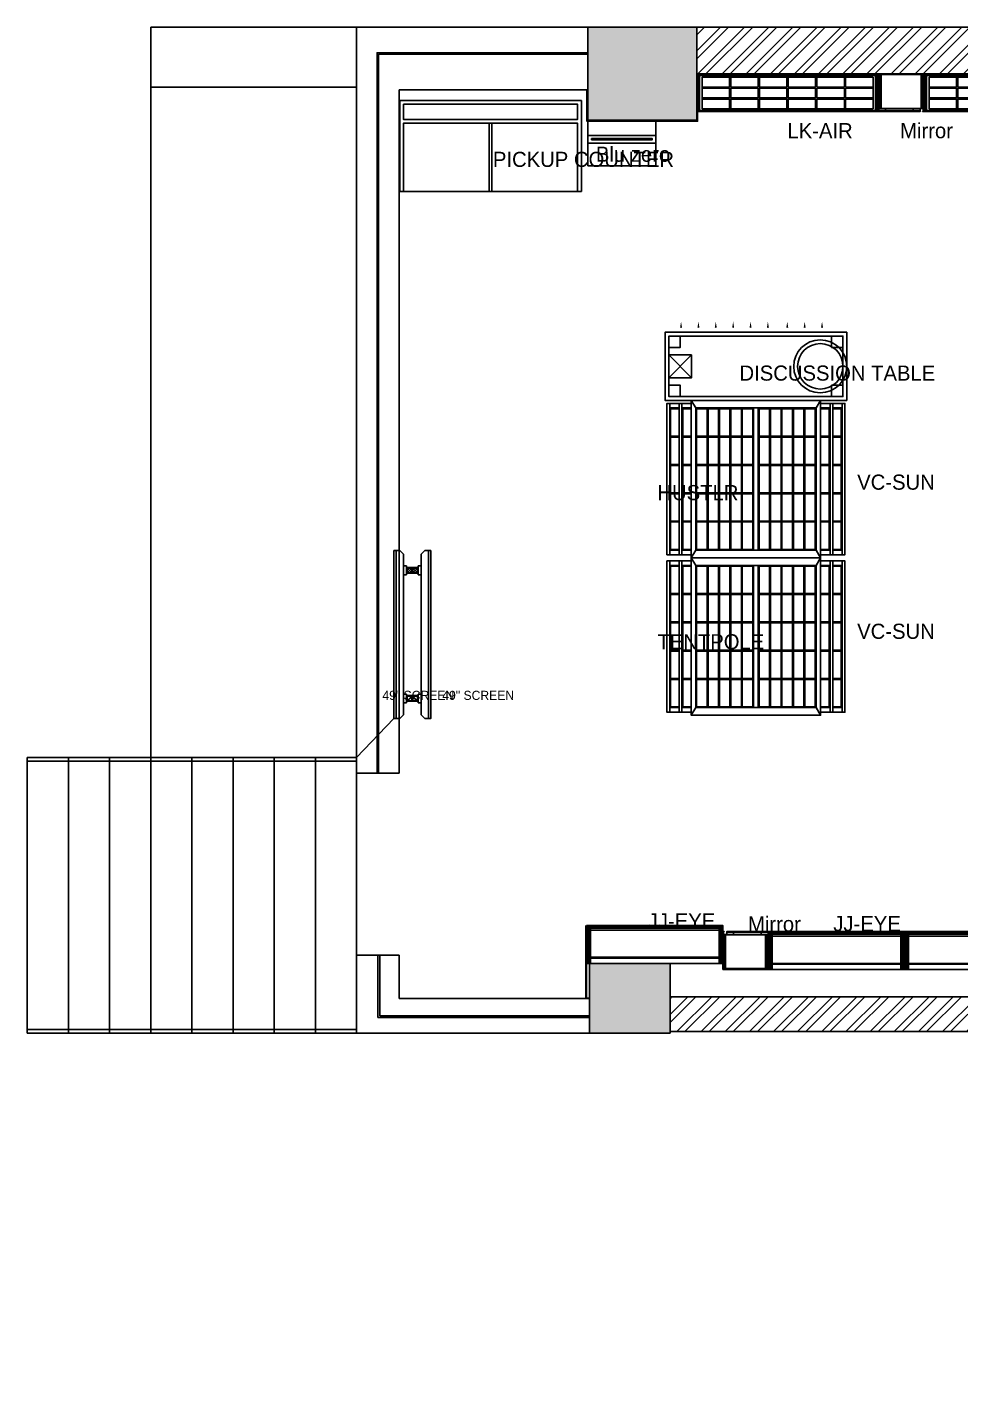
# Model space of a CAD drawing. Header units: millimetres. Extents: x 4444 to 22055, y -867352 to -858363.
# Drawn here: x 4444 to 10610, y -867352 to -858363 of the extents above; entities that cross this region are included whole.
import ezdxf

# ---------------------------------------------------------------- set-up
doc = ezdxf.new("R2010")
doc.units = ezdxf.units.MM
for name, pattern in [('a_p6_plan_L18$0$HIDDEN', [0]), ('ACAD_ISO03W100', [0]), ('AUSGEZOGEN', [0]), ('D10_DASHED', [0]), ('HIDDEN2', [0])]:
    doc.linetypes.add(name, pattern=pattern)
for name, color, linetype in [('A-WALL-MASY', 1, 'Continuous'), ('Column', 243, 'Continuous'), ('Column hatch', 8, 'Continuous'), ('dimensions', 149, 'Continuous'), ('Floor-Unit', 1, 'Continuous'), ('GLASS FACADE', 4, 'Continuous'), ('LENS_FURNITURE', 13, 'Continuous'), ('LENS_HATCH', 251, 'Continuous'), ('LENS_PARTITION', 21, 'Continuous'), ('LENS_TEXT', 31, 'HIDDEN2'), ('LN-DIMENSION', 252, 'Continuous'), ('LN-ELEVATION-1', 81, 'Continuous'), ('LN-ELEVATION-2', 103, 'Continuous'), ('LN-ELEVATION-3', 125, 'a_p6_plan_L18$0$HIDDEN'), ('LN-ELEVATION-4', 145, 'Continuous'), ('LN-ELEVATION-5', 167, 'Continuous'), ('LN-HATCH', 251, 'Continuous'), ('Mirror', 4, 'Continuous'), ('Steps', 4, 'Continuous'), ('text', 7, 'AUSGEZOGEN'), ('TV', 3, 'Continuous'), ('wall hatch', 22, 'Continuous')]:
    doc.layers.add(name, color=color, linetype=linetype)
pattern_1 = [(45, (7858054.0837, 3504049.203), (-4.4901280605, 4.4901280605), [])]
pattern_2 = [(45, (4208834.247, 1706614.74), (-4.4901280605, 4.4901280605), [])]
pattern_3 = [(45, (4209134.247, 1706614.74), (-4.4901280605, 4.4901280605), [])]

# ---------------------------------------------------------------- blocks, each defined once
blk = doc.blocks.new('awefqwf')
at = {"layer": 'Column hatch'}
h = blk.add_hatch(color=256, dxfattribs=at)
h.dxf.hatch_style = 1
h.paths.add_polyline_path([(-4403, -8989), (-3393, -8989), (-3393, -8439), (-4403, -8439)])
h.paths.add_polyline_path([(-377, -4885), (0, -4885), (0, -4436), (-377, -4436)])
h.paths.add_polyline_path([(-684, -443), (0, -443), (0, 0), (-684, 0)])
h.paths.add_polyline_path([(-4254, -582), (-3474, -582), (-3474, 0), (-4254, 0)])
h.paths.add_polyline_path([(-9029, -617), (-8338, -617), (-8338, 0), (-9029, 0)])
h.paths.add_polyline_path([(-13667, -615), (-12948, -615), (-12948, 0), (-13667, 0)])
h.paths.add_polyline_path([(-13655, -6646), (-13124, -6646), (-13124, -6185), (-13655, -6185)])
at = {"layer": 'wall hatch'}
h = blk.add_hatch(dxfattribs=at)
h.set_pattern_fill('ANSI32', color=256, scale=300, angle=-0.13)
h.set_pattern_definition([(44.87, (-16178221.86, 1096019.62), (-79.36881616, 79.7298001), []), (44.87, (-16178168.82, 1096019.5), (-79.36881616, 79.7298001), [])])
h.paths.add_polyline_path([(-13124, -6636), (-8523, -6636), (-8523, -6455), (-6255, -6455), (-6255, -7141), (-5150, -7141), (-5150, -8989), (-4403, -8989), (-4403, -8776), (-4920, -8776), (-4920, -7019), (-4275, -7019), (-4275, -6225), (-4375, -6225), (-4375, -6911), (-6025, -6911), (-6025, -6225), (-8753, -6225), (-8753, -6406), (-13124, -6406)])
h.paths.add_polyline_path([(-3615, -8439), (-3393, -8439), (-3393, -6225), (-3615, -6225)])
h.paths.add_polyline_path([(-3393, -8989), (0, -8989), (0, -4885), (-230, -4885), (-230, -8759), (-3393, -8759)])
h.paths.add_polyline_path([(-177, -4436), (0, -4436), (0, -443), (-177, -443)])
h.paths.add_polyline_path([(-8338, -286), (-4254, -286), (-4254, 0), (-8338, 0)])
h.paths.add_polyline_path([(-12948, -307), (-9029, -307), (-9029, 0), (-12948, 0)])
h.paths.add_polyline_path([(-3474, -230), (-684, -230), (-684, 0), (-3474, 0)])
at = {"layer": 'A-WALL-MASY'}
for p, q in [((-15194, 0), (-9029, 0)), ((-8338, 0), (-4254, 0)), ((-3474, 0), (-684, 0)), ((-15194, -4929), (-15194, 0)), ((-3474, -230), (-684, -230)), ((-12948, -307), (-9029, -307)), ((-8338, -286), (-4254, -286)), ((-14914, -4929), (-14914, -414)), ((-14914, -414), (-13667, -414)), ((-177, -443), (-177, -4436)), ((0, -443), (0, -4436)), ((-15194, -4929), (-14914, -4929)), ((-230, -8759), (-230, -4885)), ((0, -8989), (0, -4885)), ((-15194, -6130), (-15194, -6646)), ((-14914, -6130), (-15194, -6130)), ((-14914, -6130), (-14914, -6416)), ((-8753, -6406), (-8753, -6225)), ((-8753, -6225), (-6025, -6225)), ((-6025, -6225), (-6025, -6911)), ((-4375, -6911), (-4375, -6225)), ((-4375, -6225), (-4275, -6225)), ((-4275, -6225), (-4275, -7019)), ((-3615, -8439), (-3615, -6225)), ((-3615, -6225), (-3393, -6225)), ((-3393, -6225), (-3393, -8439)), ((-14914, -6416), (-13655, -6416)), ((-13124, -6406), (-8753, -6406)), ((-8523, -6636), (-8523, -6455)), ((-8523, -6455), (-6255, -6455)), ((-6255, -6455), (-6255, -7141)), ((-15194, -6646), (-13655, -6646)), ((-13124, -6636), (-8523, -6636)), ((-6025, -6911), (-4375, -6911)), ((-4275, -7019), (-4920, -7019)), ((-4920, -7019), (-4920, -8776)), ((-6255, -7141), (-5150, -7141)), ((-5150, -7141), (-5150, -8989)), ((-4920, -8776), (-4403, -8776)), ((-3393, -8759), (-230, -8759)), ((-5150, -8989), (-4403, -8989)), ((-3393, -8989), (0, -8989))]:
    blk.add_line(p, q, dxfattribs=at)
at = {"layer": 'Column'}
for p, q in [((-3474, -582), (-3474, -230)), ((-4254, -286), (-4254, -582)), ((-4254, -582), (-3474, -582))]:
    blk.add_line(p, q, dxfattribs=at)
for points in [[(-8338, 0), (-9029, 0), (-9029, -617), (-8338, -617)], [(-3474, -582), (-4254, -582), (-4254, 0), (-3474, 0)], [(-684, 0), (0, 0), (0, -443), (-684, -443)], [(-12948, -615), (-13667, -615), (-13667, 0), (-12948, 0)], [(-377, -4436), (0, -4436), (0, -4885), (-377, -4885)], [(-13124, -6185), (-13655, -6185), (-13655, -6646), (-13124, -6646)], [(-4403, -8439), (-3393, -8439), (-3393, -8989), (-4403, -8989)]]:
    blk.add_lwpolyline(points, close=True, dxfattribs=at)
at = {"layer": 'GLASS FACADE', "lineweight": -3, "ltscale": 50}
for p, q in [((-15059, -4929), (-15059, -168.7)), ((-15059, -168.7), (-13667, -168.7)), ((-15049, -4929), (-15049, -178.7)), ((-15049, -178.7), (-13667, -178.7)), ((-15054, -6130), (-15054, -6543)), ((-15042, -6130), (-15042, -6531)), ((-15054, -6543), (-13655, -6543)), ((-15042, -6531), (-13655, -6531))]:
    blk.add_line(p, q, dxfattribs=at)
at = {"layer": 'Steps', "lineweight": -3, "ltscale": 50}
for p, q in [((-15194, 0), (-16554, 0)), ((-16554, -395), (-16554, 0)), ((-15194, -395), (-16554, -395)), ((-16554, -4824), (-16554, -395)), ((-15194, -4824), (-17370, -4824)), ((-17370, -6646), (-17370, -4824)), ((-15194, -4849), (-17370, -4849)), ((-17098, -6646), (-17098, -4824)), ((-16826, -6646), (-16826, -4824)), ((-16554, -6646), (-16554, -4824)), ((-16282, -6646), (-16282, -4824)), ((-16010, -6646), (-16010, -4824)), ((-15738, -6646), (-15738, -4824)), ((-15466, -6646), (-15466, -4824)), ((-15194, -6646), (-15194, -4824)), ((-15194, -6621), (-17370, -6621)), ((-15194, -6646), (-17370, -6646))]:
    blk.add_line(p, q, dxfattribs=at)
at = {"layer": 'text', "insert": (-4378.9, -7646.8), "char_height": 87.973, "width": 499.156, "attachment_point": 1}
blk.add_mtext('EXISTING TOILET', dxfattribs=at)
blk = doc.blocks.new('D-Table-1200')
at = {"layer": 'LN-ELEVATION-1', "linetype": 'ByBlock', "lineweight": -2}
for p, q in [((-1094.5, -480.3), (-1094.5, -479)), ((-979.8, -480.3), (-979.8, -479)), ((-865.1, -480.3), (-865.1, -479)), ((-750.4, -480.3), (-750.4, -479)), ((-635.6, -480.3), (-635.6, -479)), ((-520.9, -480.3), (-520.9, -479)), ((-392.9, -480.3), (-392.9, -479)), ((-278.1, -480.3), (-278.1, -479)), ((-163.4, -480.3), (-163.4, -479))]:
    blk.add_line(p, q, dxfattribs=at)
for points in [[(0, 0), (-1200, 0), (-1200, -450), (0, -450)], [(-25, -25), (-1175, -25), (-1175, -425), (-25, -425)]]:
    blk.add_lwpolyline(points, close=True, dxfattribs=at)
for radius in [175, 150]:
    blk.add_circle((-175, -225), radius, dxfattribs=at)
for points in [[(-1087.9, -480.3), (-1101.2, -480.3), (-1094.5, -520.3)], [(-973.1, -480.3), (-986.5, -480.3), (-979.8, -520.3)], [(-858.4, -480.3), (-871.8, -480.3), (-865.1, -520.3)], [(-743.7, -480.3), (-757, -480.3), (-750.4, -520.3)], [(-629, -480.3), (-642.3, -480.3), (-635.6, -520.3)], [(-514.2, -480.3), (-527.6, -480.3), (-520.9, -520.3)], [(-386.2, -480.3), (-399.5, -480.3), (-392.9, -520.3)], [(-271.5, -480.3), (-284.8, -480.3), (-278.1, -520.3)], [(-156.7, -480.3), (-170.1, -480.3), (-163.4, -520.3)]]:
    blk.add_solid(points, dxfattribs=at)
at = {"layer": 'LN-ELEVATION-5', "linetype": 'ByBlock', "lineweight": -2}
for p, q in [((-1025, -300), (-1175, -150)), ((-1175, -300), (-1025, -150))]:
    blk.add_line(p, q, dxfattribs=at)
for points in [[(-1100, -25), (-1175, -25), (-1175, -100), (-1100, -100)], [(-100, -25), (-25, -25), (-25, -100), (-100, -100)], [(-1025, -300), (-1175, -300), (-1175, -150), (-1025, -150)], [(-1100, -425), (-1175, -425), (-1175, -350), (-1100, -350)], [(-100, -425), (-25, -425), (-25, -350), (-100, -350)]]:
    blk.add_lwpolyline(points, close=True, dxfattribs=at)
blk = doc.blocks.new('blu zero rack details')
at = {"layer": 'LENS_FURNITURE', "color": 1, "ltscale": 0.5}
for points in [[(86206.7, 120883.4), (86206.7, 120433.4), (85906.7, 120433.4), (85906.7, 120883.4)], [(86106.7, 120883.4), (86106.7, 120433.4), (86056.7, 120433.4), (86056.7, 120883.4)]]:
    blk.add_lwpolyline(points, close=True, dxfattribs=at)
at = {"layer": 'LENS_FURNITURE', "color": 1, "linetype": 'D10_DASHED', "ltscale": 2}
blk.add_lwpolyline([(86085.7, 120858.4), (86085.7, 120458.4), (86077.7, 120458.4), (86077.7, 120858.4)], close=True, dxfattribs=at)
blk = doc.blocks.new('GFCHGFD')
at = {"layer": 'LN-HATCH', "ltscale": 0.5}
h = blk.add_hatch(dxfattribs=at)
h.set_pattern_fill('ANSI31', color=256, scale=2)
h.set_pattern_definition([(45, (4060076.63, 1708724.648), (-4.4901280605, 4.4901280605), [])])
h.paths.add_polyline_path([(-144.2, 105.2), (-126.2, 105.2), (-126.2, -123.8), (-144.2, -123.8)])
h.paths.add_polyline_path([(-126.2, 99.2), (137.8, 99.2), (137.8, 105.2), (-126.2, 105.2)])
h.paths.add_polyline_path([(155.8, 105.2), (137.8, 105.2), (137.8, -123.8), (155.8, -123.8)])
at = {"layer": 'LN-ELEVATION-1'}
for points in [[(-144.2, 105.2), (-126.2, 105.2), (-126.2, -123.8), (-144.2, -123.8)], [(-126.2, 99.2), (137.8, 99.2), (137.8, 105.2), (-126.2, 105.2)], [(155.8, 105.2), (137.8, 105.2), (137.8, -123.8), (155.8, -123.8)], [(-97.2, -137.8), (-97.2, -123.8), (-142.2, -123.8), (-142.2, -144.8), (-133.2, -144.8), (-133.2, -143.3), (-140.7, -143.3), (-140.7, -137.8)], [(85.8, -137.8), (85.8, -123.8), (130.8, -123.8), (130.8, -144.8), (121.8, -144.8), (121.8, -143.3), (129.3, -143.3), (129.3, -137.8)], [(147.8, -144.8), (147.8, -143.3), (152.3, -143.3), (152.3, -125.3), (130.8, -125.3), (130.8, -123.8), (153.8, -123.8), (153.8, -144.8)]]:
    blk.add_lwpolyline(points, close=True, dxfattribs=at)
at = {"layer": 'LN-ELEVATION-2'}
blk.add_lwpolyline([(-97.2, -137.8), (85.8, -137.8), (85.8, -123.8), (-97.2, -123.8)], close=True, dxfattribs=at)
at = {"layer": 'LN-ELEVATION-4', "ltscale": 0.5}
blk.add_line((121.8, -144.8), (-133.2, -144.8), dxfattribs=at)
at = {"layer": 'Mirror', "lineweight": 0}
blk.add_lwpolyline([(-140.7, -137.8), (129.3, -137.8), (129.3, -143.3), (-140.7, -143.3)], close=True, dxfattribs=at)
blk = doc.blocks.new('12MM VC PLAN')
at = {"layer": 'LN-HATCH', "ltscale": 0.5}
h = blk.add_hatch(dxfattribs=at)
h.set_pattern_fill('ANSI31', color=256, scale=2)
h.set_pattern_definition([(45, (3760859.753, 1795248.936), (-4.490128061, 4.490128061), [])])
h.paths.add_polyline_path([(-1200, 250), (-1200, 60), (-1194, 60), (-1194, 50), (-1200, 50), (-1200, 6), (-1182, 6), (-1182, 250)])
h = blk.add_hatch(dxfattribs=at)
h.set_pattern_fill('ANSI31', color=256, scale=2)
h.set_pattern_definition(pattern_1)
h.paths.add_polyline_path([(0, 250), (0, 60), (-6, 60), (-6, 50), (0, 50), (0, 6), (-18, 6), (-18, 250)])
h = blk.add_hatch(dxfattribs=at)
h.set_pattern_fill('ANSI31', color=256, scale=2)
h.set_pattern_definition([(45, (7858047.0837, 3504049.203), (-4.4901280605, 4.4901280605), [])])
h.paths.add_polyline_path([(-1165, 6), (-1165, 0), (-1200, 0), (-1200, 6)])
h = blk.add_hatch(dxfattribs=at)
h.set_pattern_fill('ANSI31', color=256, scale=2)
h.set_pattern_definition(pattern_1)
h.paths.add_polyline_path([(-28, 6), (-28, 0), (0, 0), (0, 6)])
at = {"layer": 'LN-ELEVATION-1', "ltscale": 0.5}
for points in [[(-1200, 250), (-1200, 60), (-1194, 60), (-1194, 50), (-1200, 50), (-1200, 6), (-1182, 6), (-1182, 250)], [(-18, 238), (-1182, 238), (-1182, 244), (-18, 244)], [(0, 250), (0, 60), (-6, 60), (-6, 50), (0, 50), (0, 6), (-18, 6), (-18, 250)], [(-1165, 6), (-1165, 0), (-1200, 0), (-1200, 6)], [(-35, 6), (-35, 0), (0, 0), (0, 6)]]:
    blk.add_lwpolyline(points, close=True, dxfattribs=at)
at = {"layer": 'LN-ELEVATION-3', "ltscale": 0.5}
for p, q in [((-1182, 250), (-18, 250)), ((-1165, 6), (-35, 6)), ((-35, 0), (-1165, 0))]:
    blk.add_line(p, q, dxfattribs=at)
for points in [[(-1165, 226), (-35, 226), (-35, 18), (-1165, 18)], [(-1165, 226), (-983.3, 226), (-983.3, 162), (-1165, 162)], [(-975.3, 226), (-793.7, 226), (-793.7, 162), (-975.3, 162)], [(-785.7, 226), (-604, 226), (-604, 162), (-785.7, 162)], [(-596, 226), (-414.3, 226), (-414.3, 162), (-596, 162)], [(-406.3, 226), (-224.7, 226), (-224.7, 162), (-406.3, 162)], [(-216.7, 226), (-35, 226), (-35, 162), (-216.7, 162)], [(-1165, 90), (-983.3, 90), (-983.3, 154), (-1165, 154)], [(-975.3, 154), (-793.7, 154), (-793.7, 90), (-975.3, 90)], [(-785.7, 154), (-604, 154), (-604, 90), (-785.7, 90)], [(-596, 154), (-414.3, 154), (-414.3, 90), (-596, 90)], [(-406.3, 154), (-224.7, 154), (-224.7, 90), (-406.3, 90)], [(-216.7, 154), (-35, 154), (-35, 90), (-216.7, 90)], [(-1165, 82), (-983.3, 82), (-983.3, 18), (-1165, 18)], [(-975.3, 82), (-793.7, 82), (-793.7, 18), (-975.3, 18)], [(-785.7, 82), (-604, 82), (-604, 18), (-785.7, 18)], [(-596, 82), (-414.3, 82), (-414.3, 18), (-596, 18)], [(-406.3, 82), (-224.7, 82), (-224.7, 18), (-406.3, 18)], [(-216.7, 82), (-35, 82), (-35, 18), (-216.7, 18)]]:
    blk.add_lwpolyline(points, close=True, dxfattribs=at)
blk = doc.blocks.new('dfbdfhq')
at = {"layer": 'LN-HATCH', "ltscale": 0.5}
h = blk.add_hatch(dxfattribs=at)
h.set_pattern_fill('ANSI31', color=256, scale=50)
h.set_pattern_definition([(45, (0, 0), (-4.419417, 4.419417), [])])
h.paths.add_polyline_path([(-911.8, 0), (-911.8, -190), (-905.8, -190), (-905.8, -200), (-911.8, -200), (-911.8, -244), (-886.8, -244), (-886.8, 0)])
h = blk.add_hatch(dxfattribs=at)
h.set_pattern_fill('ANSI31', color=256, scale=2)
h.set_pattern_definition(pattern_2)
h.paths.add_polyline_path([(-11.8, 0), (-11.8, -190), (-17.8, -190), (-17.8, -200), (-11.8, -200), (-11.8, -244), (-36.8, -244), (-36.8, 0)])
h = blk.add_hatch(dxfattribs=at)
h.set_pattern_fill('ANSI31', color=256, scale=2)
h.set_pattern_definition(pattern_3)
h.paths.add_polyline_path([(-36.8, -40), (-886.8, -40), (-886.8, -34), (-36.8, -34)])
h = blk.add_hatch(dxfattribs=at)
h.set_pattern_fill('ANSI31', color=256, scale=2)
h.set_pattern_definition(pattern_3)
h.paths.add_polyline_path([(-876.8, -244), (-876.8, -250), (-911.8, -250), (-911.8, -244)])
h = blk.add_hatch(dxfattribs=at)
h.set_pattern_fill('ANSI31', color=256, scale=2)
h.set_pattern_definition(pattern_2)
h.paths.add_polyline_path([(-46.8, -244), (-46.8, -250), (-11.8, -250), (-11.8, -244)])
at = {"layer": 'LN-ELEVATION-1', "ltscale": 0.5}
for points in [[(-911.8, 0), (-911.8, -190), (-905.8, -190), (-905.8, -200), (-911.8, -200), (-911.8, -244), (-886.8, -244), (-886.8, 0)], [(-11.8, 0), (-11.8, -190), (-17.8, -190), (-17.8, -200), (-11.8, -200), (-11.8, -244), (-36.8, -244), (-36.8, 0)], [(-36.8, -40), (-886.8, -40), (-886.8, -34), (-36.8, -34)], [(-876.8, -244), (-876.8, -250), (-911.8, -250), (-911.8, -244)], [(-46.8, -244), (-46.8, -250), (-11.8, -250), (-11.8, -244)]]:
    blk.add_lwpolyline(points, close=True, dxfattribs=at)
at = {"layer": 'LN-ELEVATION-3', "ltscale": 0.5}
for p, q in [((-886.8, 0), (-36.8, 0)), ((-876.8, -244), (-46.8, -244)), ((-46.8, -250), (-876.8, -250))]:
    blk.add_line(p, q, dxfattribs=at)
at = {"layer": 'LN-ELEVATION-4', "linetype": 'ACAD_ISO03W100', "ltscale": 0.05}
blk.add_lwpolyline([(-886.8, -220), (-36.8, -220), (-36.8, -232), (-886.8, -232)], close=True, dxfattribs=at)
blk = doc.blocks.new('A$Cf47e29e2')
at = {"layer": 'LN-ELEVATION-1'}
for points in [[(-341.8, -6), (-341.8, 934), (453.2, 934), (453.2, -6)], [(40.7, -6), (40.7, 934), (-341.8, 934), (-341.8, -6)], [(-260.8, 747.2), (-260.8, 934), (-266.8, 934), (-266.8, 747.2)], [(-185.4, 747.2), (-185.4, 934), (-191.4, 934), (-191.4, 747.2)], [(-110.1, 747.2), (-110.1, 934), (-116.1, 934), (-116.1, 747.2)], [(-34.7, 747.2), (-34.7, 934), (-40.7, 934), (-40.7, 747.2)], [(70.7, -6), (70.7, 934), (40.7, 934), (40.7, -6)], [(70.7, -6), (70.7, 934), (453.2, 934), (453.2, -6)], [(146.1, 747.2), (146.1, 934), (152.1, 934), (152.1, 747.2)], [(221.4, 747.2), (221.4, 934), (227.4, 934), (227.4, 747.2)], [(296.8, 747.2), (296.8, 934), (302.8, 934), (302.8, 747.2)], [(372.2, 747.2), (372.2, 934), (378.2, 934), (378.2, 747.2)], [(40.7, 741.2), (40.7, 747.2), (-341.8, 747.2), (-341.8, 741.2)], [(-260.8, 560.4), (-260.8, 741.2), (-266.8, 741.2), (-266.8, 560.4)], [(-185.4, 560.4), (-185.4, 741.2), (-191.4, 741.2), (-191.4, 560.4)], [(-110.1, 560.4), (-110.1, 741.2), (-116.1, 741.2), (-116.1, 560.4)], [(-34.7, 560.4), (-34.7, 741.2), (-40.7, 741.2), (-40.7, 560.4)], [(70.7, 741.2), (70.7, 747.2), (453.2, 747.2), (453.2, 741.2)], [(146.1, 560.4), (146.1, 741.2), (152.1, 741.2), (152.1, 560.4)], [(221.4, 560.4), (221.4, 741.2), (227.4, 741.2), (227.4, 560.4)], [(296.8, 560.4), (296.8, 741.2), (302.8, 741.2), (302.8, 560.4)], [(372.2, 560.4), (372.2, 741.2), (378.2, 741.2), (378.2, 560.4)], [(40.7, 554.4), (40.7, 560.4), (-341.8, 560.4), (-341.8, 554.4)], [(-260.8, 373.6), (-260.8, 554.4), (-266.8, 554.4), (-266.8, 373.6)], [(-185.4, 373.6), (-185.4, 554.4), (-191.4, 554.4), (-191.4, 373.6)], [(-110.1, 373.6), (-110.1, 554.4), (-116.1, 554.4), (-116.1, 373.6)], [(-34.7, 373.6), (-34.7, 554.4), (-40.7, 554.4), (-40.7, 373.6)], [(70.7, 554.4), (70.7, 560.4), (453.2, 560.4), (453.2, 554.4)], [(146.1, 373.6), (146.1, 554.4), (152.1, 554.4), (152.1, 373.6)], [(221.4, 373.6), (221.4, 554.4), (227.4, 554.4), (227.4, 373.6)], [(296.8, 373.6), (296.8, 554.4), (302.8, 554.4), (302.8, 373.6)], [(372.2, 373.6), (372.2, 554.4), (378.2, 554.4), (378.2, 373.6)], [(40.7, 367.6), (40.7, 373.6), (-341.8, 373.6), (-341.8, 367.6)], [(-260.8, 186.8), (-260.8, 367.6), (-266.8, 367.6), (-266.8, 186.8)], [(-185.4, 186.8), (-185.4, 367.6), (-191.4, 367.6), (-191.4, 186.8)], [(-110.1, 186.8), (-110.1, 367.6), (-116.1, 367.6), (-116.1, 186.8)], [(-34.7, 186.8), (-34.7, 367.6), (-40.7, 367.6), (-40.7, 186.8)], [(70.7, 367.6), (70.7, 373.6), (453.2, 373.6), (453.2, 367.6)], [(146.1, 186.8), (146.1, 367.6), (152.1, 367.6), (152.1, 186.8)], [(221.4, 186.8), (221.4, 367.6), (227.4, 367.6), (227.4, 186.8)], [(296.8, 186.8), (296.8, 367.6), (302.8, 367.6), (302.8, 186.8)], [(372.2, 186.8), (372.2, 367.6), (378.2, 367.6), (378.2, 186.8)], [(40.7, 180.8), (40.7, 186.8), (-341.8, 186.8), (-341.8, 180.8)], [(-260.8, -6), (-260.8, 180.8), (-266.8, 180.8), (-266.8, -6)], [(-185.4, -6), (-185.4, 180.8), (-191.4, 180.8), (-191.4, -6)], [(-110.1, -6), (-110.1, 180.8), (-116.1, 180.8), (-116.1, -6)], [(-34.7, -6), (-34.7, 180.8), (-40.7, 180.8), (-40.7, -6)], [(70.7, 180.8), (70.7, 186.8), (453.2, 186.8), (453.2, 180.8)], [(146.1, -6), (146.1, 180.8), (152.1, 180.8), (152.1, -6)], [(221.4, -6), (221.4, 180.8), (227.4, 180.8), (227.4, -6)], [(296.8, -6), (296.8, 180.8), (302.8, 180.8), (302.8, -6)], [(372.2, -6), (372.2, 180.8), (378.2, 180.8), (378.2, -6)]]:
    blk.add_lwpolyline(points, close=True, dxfattribs=at)
for points in [[(-191.4, 928), (-335.8, 928), (-335.8, 747.2)], [(-116.1, 928), (-185.4, 928)], [(-40.7, 928), (-110.1, 928)], [(34.7, 747.2), (34.7, 928), (-34.7, 928)], [(76.7, 747.2), (76.7, 928), (146.1, 928)], [(152.1, 928), (221.4, 928)], [(227.4, 928), (296.8, 928)], [(302.8, 928), (447.2, 928), (447.2, 747.2)], [(-335.8, 741.2), (-335.8, 560.4)], [(34.7, 560.4), (34.7, 741.2)], [(76.7, 560.4), (76.7, 741.2)], [(447.2, 741.2), (447.2, 560.4)], [(-335.8, 554.4), (-335.8, 373.6)], [(34.7, 373.6), (34.7, 554.4)], [(76.7, 373.6), (76.7, 554.4)], [(447.2, 554.4), (447.2, 373.6)], [(-335.8, 367.6), (-335.8, 186.8)], [(34.7, 186.8), (34.7, 367.6)], [(76.7, 186.8), (76.7, 367.6)], [(447.2, 367.6), (447.2, 186.8)], [(-335.8, 180.8), (-335.8, 0), (-191.4, 0)], [(-34.7, 0), (34.7, 0), (34.7, 180.8)], [(146.1, 0), (76.7, 0), (76.7, 180.8)], [(447.2, 180.8), (447.2, 0), (302.8, 0)], [(-185.4, 0), (-116.1, 0)], [(-110.1, 0), (-40.7, 0)], [(221.4, 0), (152.1, 0)], [(296.8, 0), (227.4, 0)]]:
    blk.add_lwpolyline(points, dxfattribs=at)
at = {"layer": 'LN-ELEVATION-2'}
blk.add_lwpolyline([(-371.8, -56), (-371.8, 984), (483.2, 984), (483.2, -56)], close=True, dxfattribs=at)
for points in [[(-341.8, 934), (-371.8, 984)], [(453.2, 934), (483.2, 984)], [(-341.8, -6), (-371.8, -56)], [(453.2, -6), (483.2, -56)]]:
    blk.add_lwpolyline(points, dxfattribs=at)
at = {"layer": 'LN-ELEVATION-3'}
for points in [[(-433.8, -36), (-433.8, 964), (-451.8, 964), (-451.8, -36)], [(-371.8, 934), (-371.8, 964), (-433.8, 964), (-433.8, 934)], [(483.2, 934), (483.2, 964), (545.2, 964), (545.2, 934)], [(545.2, -36), (545.2, 964), (563.2, 964), (563.2, -36)], [(-371.8, -36), (-371.8, -6), (-433.8, -6), (-433.8, -36)], [(483.2, -36), (483.2, -6), (545.2, -6), (545.2, -36)]]:
    blk.add_lwpolyline(points, close=True, dxfattribs=at)
at = {"layer": 'LN-ELEVATION-4'}
for points in [[(-513.8, -36), (-513.8, 964), (-531.8, 964), (-531.8, -36)], [(-451.8, 934), (-451.8, 964), (-513.8, 964), (-513.8, 934)], [(-371.8, 928), (-371.8, 934), (-433.8, 934), (-433.8, 928)], [(-427.8, 747.2), (-427.8, 928), (-433.8, 928), (-433.8, 747.2)], [(483.2, 928), (483.2, 934), (545.2, 934), (545.2, 928)], [(539.2, 747.2), (539.2, 928), (545.2, 928), (545.2, 747.2)], [(563.2, 934), (563.2, 964), (625.2, 964), (625.2, 934)], [(625.2, -36), (625.2, 964), (643.2, 964), (643.2, -36)], [(-371.8, 741.2), (-371.8, 747.2), (-433.8, 747.2), (-433.8, 741.2)], [(-427.8, 560.4), (-427.8, 741.2), (-433.8, 741.2), (-433.8, 560.4)], [(483.2, 741.2), (483.2, 747.2), (545.2, 747.2), (545.2, 741.2)], [(539.2, 560.4), (539.2, 741.2), (545.2, 741.2), (545.2, 560.4)], [(-371.8, 554.4), (-371.8, 560.4), (-433.8, 560.4), (-433.8, 554.4)], [(-427.8, 373.6), (-427.8, 554.4), (-433.8, 554.4), (-433.8, 373.6)], [(483.2, 554.4), (483.2, 560.4), (545.2, 560.4), (545.2, 554.4)], [(539.2, 373.6), (539.2, 554.4), (545.2, 554.4), (545.2, 373.6)], [(-371.8, 367.6), (-371.8, 373.6), (-433.8, 373.6), (-433.8, 367.6)], [(-427.8, 186.8), (-427.8, 367.6), (-433.8, 367.6), (-433.8, 186.8)], [(483.2, 367.6), (483.2, 373.6), (545.2, 373.6), (545.2, 367.6)], [(539.2, 186.8), (539.2, 367.6), (545.2, 367.6), (545.2, 186.8)], [(-371.8, 180.8), (-371.8, 186.8), (-433.8, 186.8), (-433.8, 180.8)], [(-427.8, 0), (-427.8, 180.8), (-433.8, 180.8), (-433.8, 0)], [(483.2, 180.8), (483.2, 186.8), (545.2, 186.8), (545.2, 180.8)], [(539.2, 0), (539.2, 180.8), (545.2, 180.8), (545.2, 0)], [(-371.8, -6), (-371.8, 0), (-433.8, 0), (-433.8, -6)], [(483.2, -6), (483.2, 0), (545.2, 0), (545.2, -6)], [(-451.8, -36), (-451.8, -6), (-513.8, -6), (-513.8, -36)], [(563.2, -36), (563.2, -6), (625.2, -6), (625.2, -36)]]:
    blk.add_lwpolyline(points, close=True, dxfattribs=at)
at = {"layer": 'LN-ELEVATION-5'}
for points in [[(-451.8, 928), (-451.8, 934), (-513.8, 934), (-513.8, 928)], [(-507.8, 747.2), (-507.8, 928), (-513.8, 928), (-513.8, 747.2)], [(563.2, 928), (563.2, 934), (625.2, 934), (625.2, 928)], [(619.2, 747.2), (619.2, 928), (625.2, 928), (625.2, 747.2)], [(-451.8, 741.2), (-451.8, 747.2), (-513.8, 747.2), (-513.8, 741.2)], [(-507.8, 560.4), (-507.8, 741.2), (-513.8, 741.2), (-513.8, 560.4)], [(563.2, 741.2), (563.2, 747.2), (625.2, 747.2), (625.2, 741.2)], [(619.2, 560.4), (619.2, 741.2), (625.2, 741.2), (625.2, 560.4)], [(-451.8, 554.4), (-451.8, 560.4), (-513.8, 560.4), (-513.8, 554.4)], [(-507.8, 373.6), (-507.8, 554.4), (-513.8, 554.4), (-513.8, 373.6)], [(563.2, 554.4), (563.2, 560.4), (625.2, 560.4), (625.2, 554.4)], [(619.2, 373.6), (619.2, 554.4), (625.2, 554.4), (625.2, 373.6)], [(-451.8, 367.6), (-451.8, 373.6), (-513.8, 373.6), (-513.8, 367.6)], [(-507.8, 186.8), (-507.8, 367.6), (-513.8, 367.6), (-513.8, 186.8)], [(563.2, 367.6), (563.2, 373.6), (625.2, 373.6), (625.2, 367.6)], [(619.2, 186.8), (619.2, 367.6), (625.2, 367.6), (625.2, 186.8)], [(-451.8, 180.8), (-451.8, 186.8), (-513.8, 186.8), (-513.8, 180.8)], [(-507.8, 0), (-507.8, 180.8), (-513.8, 180.8), (-513.8, 0)], [(563.2, 180.8), (563.2, 186.8), (625.2, 186.8), (625.2, 180.8)], [(619.2, 0), (619.2, 180.8), (625.2, 180.8), (625.2, 0)], [(-451.8, -6), (-451.8, 0), (-513.8, 0), (-513.8, -6)], [(563.2, -6), (563.2, 0), (625.2, 0), (625.2, -6)]]:
    blk.add_lwpolyline(points, close=True, dxfattribs=at)
blk = doc.blocks.new('49inch')
at = {"layer": 'TV'}
for p, q in [((-407.5, 119.1), (-438.1, 88.5)), ((408.1, 119.1), (438.7, 88.5)), ((438.7, 119.1), (408.1, 88.5))]:
    blk.add_line(p, q, dxfattribs=at)
at = {"layer": 'TV', "ltscale": 12}
for p, q in [((-555.2, 40.7), (-530.8, 65.1)), ((-555.2, 16.2), (-555.2, 40.7)), ((-530.8, 65.1), (530.8, 65.1)), ((-394.1, 84.6), (-452.7, 84.6)), ((-452.7, 65.1), (-452.7, 84.6)), ((-394.1, 84.6), (-394.1, 65.1)), ((394.1, 84.6), (394.1, 65.1)), ((452.7, 84.6), (394.1, 84.6)), ((452.7, 65.1), (452.7, 84.6)), ((555.2, 40.7), (530.8, 65.1)), ((555.2, 16.2), (555.2, 40.7))]:
    blk.add_line(p, q, dxfattribs=at)
at = {"layer": 'TV'}
for points in [[(-442, 84.6), (-403.7, 84.6), (-403.7, 122.9), (-442, 122.9)], [(-438.1, 88.5), (-407.5, 88.5), (-407.5, 119.1), (-438.1, 119.1)], [(442.5, 84.6), (404.2, 84.6), (404.2, 122.9), (442.5, 122.9)], [(438.7, 88.5), (408.1, 88.5), (408.1, 119.1), (438.7, 119.1)]]:
    blk.add_lwpolyline(points, close=True, dxfattribs=at)
at = {"layer": 'TV', "ltscale": 12}
blk.add_lwpolyline([(555.2, 0), (555.2, 16.2), (-555.2, 16.2), (-555.2, 0)], close=True, dxfattribs=at)
blk = doc.blocks.new('R-Table-1200')
at = {"layer": 'LN-DIMENSION', "ltscale": 0.5}
blk.add_lwpolyline([(-9, -600), (-575, -600), (-575, -150), (-9, -150)], close=True, dxfattribs=at)
at = {"layer": 'LN-ELEVATION-1'}
blk.add_lwpolyline([(-575, -600), (-600, -600), (-600, 0), (600, 0), (600, -600), (575, -600), (575, -150), (-575, -150)], close=True, dxfattribs=at)
at = {"layer": 'LN-ELEVATION-1', "ltscale": 0.5}
for points in [[(-575, -25), (575, -25), (575, -125), (-575, -125)], [(-9, -150), (9, -150), (9, -600), (-9, -600)]]:
    blk.add_lwpolyline(points, close=True, dxfattribs=at)
at = {"layer": 'LN-ELEVATION-5', "ltscale": 0.5}
blk.add_lwpolyline([(575, -600), (-575, -600)], dxfattribs=at)

msp = doc.modelspace()

# ---------------------------------------------------------------- linework, layer by layer
at = {"layer": 'LENS_HATCH', "color": 6}
msp.add_lwpolyline([(8146.9, -858531.7), (6754.9, -858531.7), (6754.9, -859923.7)], dxfattribs=at)
at = {"layer": 'LENS_HATCH', "color": 177}
msp.add_lwpolyline([(6619.9, -863187.1), (6864.9, -862929.9)], dxfattribs=at)
at = {"layer": 'LENS_PARTITION'}
msp.add_lwpolyline([(8138.9, -864548.1), (8158.9, -864548.1), (8158.9, -864778.6), (8138.9, -864778.6)], close=True, dxfattribs=at)
at = {"layer": 'Mirror'}
for points in [[(8871.9, -858920.1), (8871.9, -858984.1), (8140.9, -858984.1), (8140.9, -858777.1)], [(8865.9, -858920.1), (8865.9, -858978.1), (8146.9, -858978.1), (8146.9, -858777.1)], [(8132.9, -864778.6), (8132.9, -864298.1)], [(8138.9, -864778.6), (8138.9, -864298.1)]]:
    msp.add_lwpolyline(points, dxfattribs=at)

# ---------------------------------------------------------------- block references
at = {"xscale": -1, "rotation": 180}
for p in [(9201.4, -860884.6), (9201.4, -861924.6)]:
    msp.add_blockref('A$Cf47e29e2', p, dxfattribs=at)
at = {"layer": 'dimensions', "color": 3}
msp.add_blockref('awefqwf', (21813.9, -858363.1), dxfattribs=at)
at = {"layer": 'Floor-Unit', "xscale": -1}
for p in [(8865.9, -858920.1), (10365.9, -858920.1)]:
    msp.add_blockref('12MM VC PLAN', p, dxfattribs=at)
at = {"layer": 'Floor-Unit'}
for name, p in [('GFCHGFD', (10210.1, -858775.3)), ('R-Table-1200', (7504.1, -858847.4))]:
    msp.add_blockref(name, p, dxfattribs=at)
for name, p, rotation in [('blu zero rack details', (129030.3, -945184.8), 89.99999999999999), ('GFCHGFD', (9194.7, -864482.9), 180), ('dfbdfhq', (9327.1, -864588.1), 180)]:
    msp.add_blockref(name, p, dxfattribs=dict(at, rotation=rotation))
at = {"layer": 'Floor-Unit', "xscale": -1, "rotation": 180}
for name, p in [('D-Table-1200', (9857.1, -860828.6)), ('dfbdfhq', (9050.7, -864548.1)), ('dfbdfhq', (11150.7, -864588.1))]:
    msp.add_blockref(name, p, dxfattribs=at)
at = {"layer": 'Floor-Unit', "yscale": 0.9995705467615587}
for p, xscale, rotation in [((6864.9, -862374.9), -0.9995705467615587, 270), ((7110.6, -862374.9), 0.9995705467615587, 90.00000000000003)]:
    msp.add_blockref('49inch', p, dxfattribs=dict(at, xscale=xscale, rotation=rotation))

# ---------------------------------------------------------------- texts
at = {"layer": 'Floor-Unit', "color": 0, "char_height": 60, "attachment_point": 1}
for insert in [(6789.9, -862747.3), (7185.6, -862747.3)]:
    msp.add_mtext('\\pxqc,t3;49" SCREEN', dxfattribs=dict(at, insert=insert))
at = {"layer": 'LENS_TEXT', "linetype": 'Continuous', "char_height": 100, "attachment_point": 1}
for s, insert in [('\\pxql;LK-AIR', (9465.3, -858996.6, 0)), ('\\pxql;Mirror', (10209.3, -858996.6, 0)), ('\\pxqc;PICKUP COUNTER ', (7501.3, -859186.2)), ('\\pxql;DISCUSSION TABLE', (9148.5, -860598.1)), ('\\pxql;VC-SUN', (9925.9, -861318.7)), ('\\pxql;HUSTLR', (8606.3, -861387.9)), ('\\pxql;VC-SUN', (9925.9, -862304)), ('\\pxql;TENTPOLE', (8606.3, -862373.2)), ('\\pxql;JJ-EYE', (8542.5, -864218, 0)), ('\\pxql;Mirror', (9204.7, -864238.3, 0)), ('\\pxql;JJ-EYE', (9768.1, -864236, 0))]:
    msp.add_mtext(s, dxfattribs=dict(at, insert=insert))
at = {"layer": 'LENS_TEXT', "insert": (8200.2, -859152.1), "char_height": 100, "attachment_point": 1}
msp.add_mtext('\\pxqc,t8;Blu zero', dxfattribs=at)

doc.saveas('drawing.dxf')
